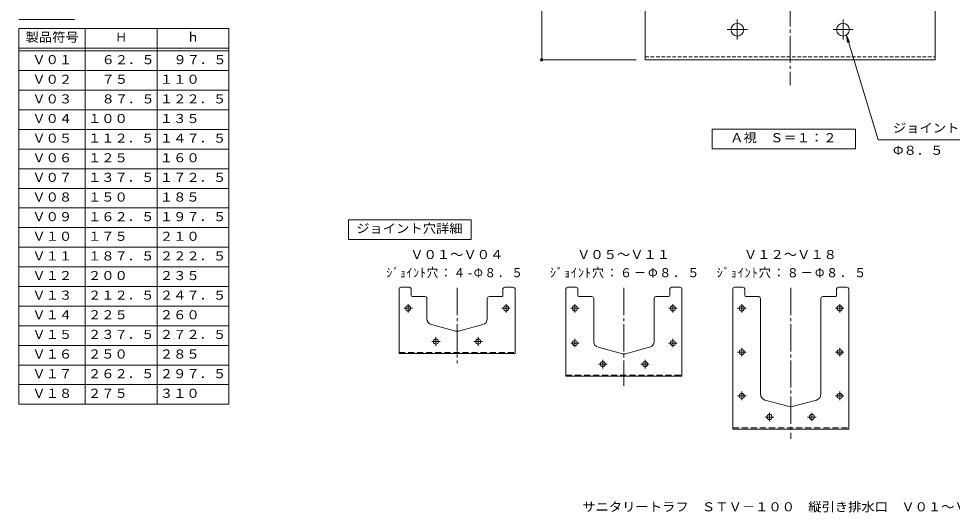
# Model space of a CAD drawing. Units: millimetres, scale not verified, with parts at other scales. Extents: x -497 to 534, y -384 to 334.
# Drawn here: x -436 to 182, y -384 to -57 of the extents above; entities that cross this region are included whole.
import ezdxf
from ezdxf.enums import TextEntityAlignment as Align

# ---------------------------------------------------------------- set-up
doc = ezdxf.new("R2010")
doc.units = ezdxf.units.MM
doc.header["$LTSCALE"] = 2
doc.header["$PDMODE"] = 32
doc.header["$PDSIZE"] = 1.6
for name, pattern in [('CHAIN1', [8, 5, -1, 1, -1]), ('CHAIN2', [12, 9, -1, 1, -1]), ('DASHED1', [1.8, 1.2, -0.6]), ('DASHED2', [3, 2, -1])]:
    doc.linetypes.add(name, pattern=pattern)
for name, color, linetype, lineweight in [('1-0_1-0ﾚｲﾔ', 4, 'Continuous', 9), ('1-1_1-1ﾚｲﾔ', 7, 'CHAIN2', 9), ('1-F_Hojo', 7, 'Continuous', 9), ('2-0__2-c_Shi', 7, 'Continuous', 9), ('4-0_Yobi_3', 4, 'Continuous', 9), ('4-F', 2, 'Continuous', 9)]:
    doc.layers.add(name, color=color, linetype=linetype, lineweight=lineweight)
doc.layers.add('2-F_2-Fﾚｲﾔ', color=2, linetype='Continuous')
doc.layers.add('F-F_F-Fﾚｲﾔ', color=2, linetype='Continuous')
doc.styles.add('ＭＳ ゴシック', font='')
doc.styles.get('ＭＳ ゴシック').set_extended_font_data('MS Gothic')

msp = doc.modelspace()

# ---------------------------------------------------------------- linework, layer by layer
at = {"layer": '1-0_1-0ﾚｲﾔ'}
for p, q in [((-21.365, 73.156), (-21.365, -83.844)), ((170.635, 73.156), (170.635, -83.844)), ((-21.365, -83.844), (170.635, -83.844))]:
    msp.add_line(p, q, dxfattribs=at)
at = {"layer": '1-0_1-0ﾚｲﾔ', "linetype": 'CHAIN2'}
for p, q in [((39.635, -57.209), (39.635, -70.474)), ((109.635, -57.209), (109.635, -70.474)), ((33.005, -63.844), (46.265, -63.844)), ((103.005, -63.844), (116.265, -63.844))]:
    msp.add_line(p, q, dxfattribs=at)
at = {"layer": '1-0_1-0ﾚｲﾔ', "linetype": 'DASHED1'}
msp.add_line((-21.365, -81.844), (170.635, -81.844), dxfattribs=at)
at = {"layer": '1-0_1-0ﾚｲﾔ'}
for centre in [(39.635, -63.844), (109.635, -63.844)]:
    msp.add_circle(centre, 4.25, dxfattribs=at)
at = {"layer": '1-1_1-1ﾚｲﾔ'}
msp.add_line((74.635, 76.156), (74.635, -100.507), dxfattribs=at)
at = {"layer": '1-F_Hojo'}
for p, q in [((-89.81, 76.156), (-89.81, -83.844)), ((111.849, -67.472), (132.889, -136.728)), ((111.849, -67.472), (113.914, -72.025)), ((111.849, -67.472), (112.665, -72.405)), ((-27.365, -83.844), (-90.41, -83.844)), ((22.943, -129.683), (117.886, -129.683)), ((22.943, -129.683), (22.943, -142.683)), ((117.886, -142.683), (117.886, -129.683)), ((132.889, -136.728), (197.481, -136.728)), ((22.943, -142.683), (117.886, -142.683))]:
    msp.add_line(p, q, dxfattribs=at)
msp.add_point((-89.81, -83.844), dxfattribs=at)
at = {"layer": '2-0__2-c_Shi'}
for p, q in [((-436.12, -57.101), (-399.239, -57.101)), ((-392.054, -311.967), (-392.054, -63.078)), ((-344.471, -63.078), (-344.471, -311.967)), ((-296.889, -63.078), (-296.889, -311.967)), ((-436.12, -76.078), (-296.889, -76.078)), ((-296.889, -77.967), (-436.12, -77.967)), ((-296.889, -90.967), (-436.12, -90.967)), ((-296.889, -103.967), (-436.12, -103.967)), ((-296.889, -116.967), (-436.12, -116.967)), ((-296.889, -129.967), (-436.12, -129.967)), ((-296.889, -142.967), (-436.12, -142.967)), ((-296.889, -155.967), (-436.12, -155.967)), ((-296.889, -168.967), (-436.12, -168.967)), ((-296.889, -181.968), (-436.12, -181.968)), ((-296.889, -194.967), (-436.12, -194.967)), ((-296.889, -207.967), (-436.12, -207.967)), ((-296.889, -220.967), (-436.12, -220.967)), ((-296.889, -233.967), (-436.12, -233.967)), ((-296.889, -246.967), (-436.12, -246.967)), ((-296.889, -259.967), (-436.12, -259.967)), ((-296.889, -272.967), (-436.12, -272.967)), ((-296.889, -285.967), (-436.12, -285.967)), ((-296.889, -298.967), (-436.12, -298.967)), ((-296.889, -311.967), (-436.12, -311.967))]:
    msp.add_line(p, q, dxfattribs=at)
msp.add_lwpolyline([(-296.889, -63.078), (-436.12, -63.078), (-436.12, -311.967)], dxfattribs=at)
at = {"layer": '4-0_Yobi_3'}
for p, q in [((-177.49, -234.418), (-183.09, -234.418)), ((-108.69, -234.418), (-114.29, -234.418)), ((-67.05, -234.418), (-72.65, -234.418)), ((1.75, -234.418), (-3.85, -234.418)), ((43.39, -234.418), (37.79, -234.418)), ((112.19, -234.418), (106.59, -234.418)), ((-184.29, -235.618), (-184.29, -278.418)), ((-176.29, -240.018), (-176.29, -235.618)), ((-175.69, -240.618), (-167.09, -240.618)), ((-116.09, -240.618), (-124.69, -240.618)), ((-115.49, -240.018), (-115.49, -235.618)), ((-107.49, -235.618), (-107.49, -278.418)), ((-73.85, -235.618), (-73.85, -293.418)), ((-65.85, -240.018), (-65.85, -235.618)), ((-65.25, -240.618), (-56.65, -240.618)), ((-5.65, -240.618), (-14.25, -240.618)), ((-5.05, -240.018), (-5.05, -235.618)), ((2.95, -235.618), (2.95, -293.418)), ((36.59, -235.618), (36.59, -328.418)), ((44.59, -240.018), (44.59, -235.618)), ((45.19, -240.618), (53.79, -240.618)), ((104.79, -240.618), (96.19, -240.618)), ((105.39, -240.018), (105.39, -235.618)), ((113.39, -235.618), (113.39, -328.418)), ((-165.89, -241.818), (-165.891, -255.368)), ((-125.89, -241.818), (-125.891, -255.368)), ((-55.45, -241.818), (-55.45, -270.368)), ((-15.45, -241.818), (-15.45, -270.368)), ((54.99, -241.818), (54.99, -305.368)), ((94.99, -241.818), (94.989, -305.368)), ((-146.925, -263.519), (-162.926, -259.232)), ((-144.855, -263.519), (-128.855, -259.232)), ((-36.485, -278.519), (-52.486, -274.232)), ((-34.415, -278.519), (-18.414, -274.232)), ((-184.29, -278.418), (-107.49, -278.418)), ((-73.85, -293.418), (2.95, -293.418)), ((73.955, -313.519), (57.954, -309.232)), ((76.025, -313.519), (92.026, -309.232)), ((36.59, -328.418), (113.39, -328.418))]:
    msp.add_line(p, q, dxfattribs=at)
at = {"layer": '4-0_Yobi_3', "color": 7, "linetype": 'CHAIN2'}
for p, q in [((-145.89, -234.925), (-145.89, -284.776)), ((-35.45, -234.925), (-35.45, -299.776)), ((74.99, -234.925), (74.99, -334.776))]:
    msp.add_line(p, q, dxfattribs=at)
at = {"layer": '4-0_Yobi_3', "linetype": 'CHAIN1'}
for p, q in [((-178.31, -251.234), (-178.31, -245.604)), ((-113.47, -251.234), (-113.47, -245.604)), ((-67.87, -251.234), (-67.87, -245.604)), ((-3.03, -251.234), (-3.03, -245.604)), ((42.57, -251.234), (42.57, -245.604)), ((107.41, -251.234), (107.41, -245.604)), ((-175.495, -248.419), (-181.125, -248.419)), ((-116.285, -248.419), (-110.656, -248.419)), ((-65.055, -248.419), (-70.685, -248.419)), ((-5.845, -248.419), (-0.216, -248.419)), ((45.385, -248.419), (39.756, -248.419)), ((104.595, -248.419), (110.225, -248.419)), ((-157.075, -270.418), (-162.705, -270.418)), ((-159.89, -273.232), (-159.89, -267.603)), ((-134.705, -270.418), (-129.076, -270.418)), ((-131.89, -273.232), (-131.89, -267.603)), ((-65.055, -271.418), (-70.685, -271.418)), ((-67.87, -274.232), (-67.87, -268.603)), ((-5.845, -271.418), (-0.216, -271.418)), ((-3.03, -274.232), (-3.03, -268.603)), ((45.385, -277.418), (39.756, -277.418)), ((42.57, -280.233), (42.57, -274.604)), ((104.595, -277.418), (110.225, -277.418)), ((107.41, -280.233), (107.41, -274.604)), ((-49.45, -288.232), (-49.45, -282.603)), ((-21.45, -288.232), (-21.45, -282.603)), ((-46.635, -285.418), (-52.265, -285.418)), ((-24.265, -285.418), (-18.636, -285.418)), ((45.385, -306.418), (39.756, -306.418)), ((42.57, -309.232), (42.57, -303.603)), ((104.595, -306.418), (110.225, -306.418)), ((107.41, -309.232), (107.41, -303.603)), ((63.805, -320.418), (58.176, -320.418)), ((60.99, -323.232), (60.99, -317.603)), ((86.175, -320.418), (91.805, -320.418)), ((88.99, -323.232), (88.99, -317.603))]:
    msp.add_line(p, q, dxfattribs=at)
at = {"layer": '4-0_Yobi_3', "linetype": 'DASHED2'}
for p, q in [((-184.29, -277.618), (-107.49, -277.618)), ((-73.85, -292.618), (2.95, -292.618)), ((36.59, -327.618), (113.39, -327.618))]:
    msp.add_line(p, q, dxfattribs=at)
at = {"layer": '4-0_Yobi_3'}
for centre in [(-178.31, -248.419), (-113.47, -248.419), (-67.87, -248.419), (-3.03, -248.419), (42.57, -248.419), (107.41, -248.419), (-159.89, -270.418), (-131.89, -270.418), (-67.87, -271.418), (-3.03, -271.418), (42.57, -277.418), (107.41, -277.418), (-49.45, -285.418), (-21.45, -285.418), (42.57, -306.418), (107.41, -306.418), (60.99, -320.418), (88.99, -320.418)]:
    msp.add_circle(centre, 1.7, dxfattribs=at)
for centre, radius, start, end in [((-183.09, -235.618), 1.2, 90, 180), ((-177.49, -235.618), 1.2, 0, 90), ((-114.29, -235.618), 1.2, 90, 180), ((-108.69, -235.618), 1.2, 0, 90), ((-72.65, -235.618), 1.2, 90, 180), ((-67.05, -235.618), 1.2, 0, 90), ((-3.85, -235.618), 1.2, 90, 180), ((1.75, -235.618), 1.2, 0, 90), ((37.79, -235.618), 1.2, 90, 180), ((43.39, -235.618), 1.2, 0, 90), ((106.59, -235.618), 1.2, 90, 180), ((112.19, -235.618), 1.2, 0, 90), ((-175.69, -240.018), 0.6, 180, 270), ((-167.09, -241.818), 1.2, 359.99916, 90), ((-124.69, -241.818), 1.2, 90, 179.99916), ((-116.09, -240.018), 0.6, 270, 0), ((-65.25, -240.018), 0.6, 180, 270), ((-56.65, -241.818), 1.2, 0, 90), ((-14.25, -241.818), 1.2, 90, 180), ((-5.65, -240.018), 0.6, 270, 0), ((45.19, -240.018), 0.6, 180, 270), ((53.79, -241.818), 1.2, 0, 90), ((96.19, -241.818), 1.2, 90, 180), ((104.79, -240.018), 0.6, 270, 0), ((-161.89, -255.368), 4, 179.9995, 254.99974), ((-129.89, -255.368), 4, 285.00029, 359.99989), ((-129.89, -255.368), 4, 285.00026, 0.0005), ((-145.89, -259.655), 4, 254.99971, 285.00029), ((-51.45, -270.368), 4, 179.9995, 254.99974), ((-19.45, -270.368), 4, 285.00029, 359.99989), ((-19.45, -270.368), 4, 285.00026, 0.0005), ((-35.45, -274.655), 4, 254.99971, 285.00029), ((58.99, -305.368), 4, 179.9995, 254.99974), ((90.99, -305.368), 4, 285.00029, 359.99989), ((90.99, -305.368), 4, 285.00026, 0.0005), ((74.99, -309.655), 4, 254.99974, 285.00029)]:
    msp.add_arc(centre, radius, start, end, dxfattribs=at)
at = {"layer": '4-F', "color": 7}
for p, q in [((-217.716, -189.78), (-136.56, -189.78)), ((-217.716, -189.78), (-217.716, -202.78)), ((-136.56, -189.78), (-136.56, -202.78)), ((-217.716, -202.78), (-136.56, -202.78))]:
    msp.add_line(p, q, dxfattribs=at)

# ---------------------------------------------------------------- texts
at = {"layer": '1-F_Hojo', "color": 2, "style": 'ＭＳ ゴシック', "width": 1.1}
for s, p in [('８７．５', (-381.263, -114.468)), ('ジョイント穴', (142.642, -133.711)), ('Ａ視\u3000Ｓ＝１：２', (34.915, -140.183)), ('Φ８．５', (142.642, -148.495))]:
    msp.add_text(s, height=5.865, dxfattribs=at).set_placement(p, align=Align.BOTTOM_LEFT)
at = {"layer": '2-F_2-Fﾚｲﾔ', "style": 'ＭＳ ゴシック', "width": 1.1}
for s, p in [('製品符号', (-431.587, -73.578)), ('Ｖ０１', (-427.087, -88.467)), ('６２．５', (-381.263, -88.467)), ('９７．５', (-333.68, -88.468)), ('Ｖ０２', (-427.087, -101.468)), ('７５', (-381.263, -101.468)), ('１１０', (-342.68, -101.467)), ('Ｖ０３', (-427.087, -114.467)), ('１２２．５', (-342.68, -114.468)), ('Ｖ０４', (-427.087, -127.467)), ('１００', (-390.263, -127.467)), ('１３５', (-342.68, -127.467)), ('Ｖ０５', (-427.087, -140.467)), ('１１２．５', (-390.263, -140.467)), ('１４７．５', (-342.68, -140.467)), ('Ｖ０６', (-427.087, -153.467)), ('１２５', (-390.263, -153.467)), ('１６０', (-342.68, -153.467)), ('Ｖ０７', (-427.087, -166.467)), ('１３７．５', (-390.263, -166.467)), ('１７２．５', (-342.68, -166.467)), ('Ｖ０８', (-427.087, -179.467)), ('１５０', (-390.263, -179.467)), ('１８５', (-342.68, -179.467)), ('Ｖ０９', (-427.087, -192.467)), ('１６２．５', (-390.263, -192.467)), ('１９７．５', (-342.68, -192.467)), ('Ｖ１０', (-427.087, -205.467)), ('２１０', (-342.68, -205.467)), ('１７５', (-390.263, -205.467)), ('Ｖ１１', (-427.087, -218.467)), ('１８７．５', (-390.263, -218.467)), ('２２２．５', (-342.68, -218.467)), ('Ｖ１２', (-427.087, -231.467)), ('２００', (-390.263, -231.467)), ('２３５', (-342.68, -231.467)), ('Ｖ１３', (-427.087, -244.467)), ('２１２．５', (-390.263, -244.467)), ('２４７．５', (-342.68, -244.467)), ('Ｖ１４', (-427.087, -257.467)), ('２２５', (-390.263, -257.467)), ('２６０', (-342.68, -257.467)), ('Ｖ１５', (-427.087, -270.467)), ('２３７．５', (-390.263, -270.467)), ('２７２．５', (-342.68, -270.467)), ('Ｖ１６', (-427.087, -283.467)), ('２５０', (-390.263, -283.467)), ('２８５', (-342.68, -283.467)), ('Ｖ１７', (-427.087, -296.467)), ('２６２．５', (-390.263, -296.467)), ('２９７．５', (-342.68, -296.467)), ('Ｖ１８', (-427.087, -309.467)), ('２７５', (-390.263, -309.467)), ('３１０', (-342.68, -309.467))]:
    msp.add_text(s, height=5.865, dxfattribs=at).set_placement(p, align=Align.BOTTOM_LEFT)
at = {"layer": '2-F_2-Fﾚｲﾔ', "style": 'ＭＳ ゴシック'}
for s, p in [('Ｈ', (-372.263, -73.578)), ('ｈ', (-324.68, -73.578))]:
    msp.add_text(s, height=5.865, dxfattribs=at).set_placement(p, align=Align.BOTTOM_LEFT)
at = {"layer": '4-F', "style": 'ＭＳ ゴシック', "width": 1.1}
for s, p in [('ジョイント穴詳細', (-212.638, -200.28)), ('Ｖ０１～Ｖ０４', (-176.89, -217.553)), ('Ｖ０５～Ｖ１１', (-66.45, -217.553)), ('Ｖ１２～Ｖ１８', (43.99, -217.553))]:
    msp.add_text(s, height=5.865, dxfattribs=at).set_placement(p, align=Align.BOTTOM_LEFT)
at = {"layer": '4-F', "char_height": 5.865, "attachment_point": 7, "style": 'ＭＳ ゴシック'}
for s, insert in [('\\T1.17;\\W0.95;ｼﾞｮｲﾝﾄ穴：４-Φ８．５', (-192.64, -228.497)), ('\\T1.16;ｼﾞｮｲﾝﾄ穴：６－Φ８．５', (-84.45, -228.497)), ('\\T1.16;ｼﾞｮｲﾝﾄ穴：８－Φ８．５', (25.99, -228.497))]:
    msp.add_mtext(s, dxfattribs=dict(at, insert=insert))
at = {"layer": 'F-F_F-Fﾚｲﾔ', "style": 'ＭＳ ゴシック', "width": 1.1}
msp.add_text('サニタリートラフ\u3000ＳＴＶ－１００\u3000縦引き排水口\u3000Ｖ０１～Ｖ１８', height=5.865, dxfattribs=at).set_placement((-63, -384.656), align=Align.BOTTOM_LEFT)

doc.saveas('drawing.dxf')
